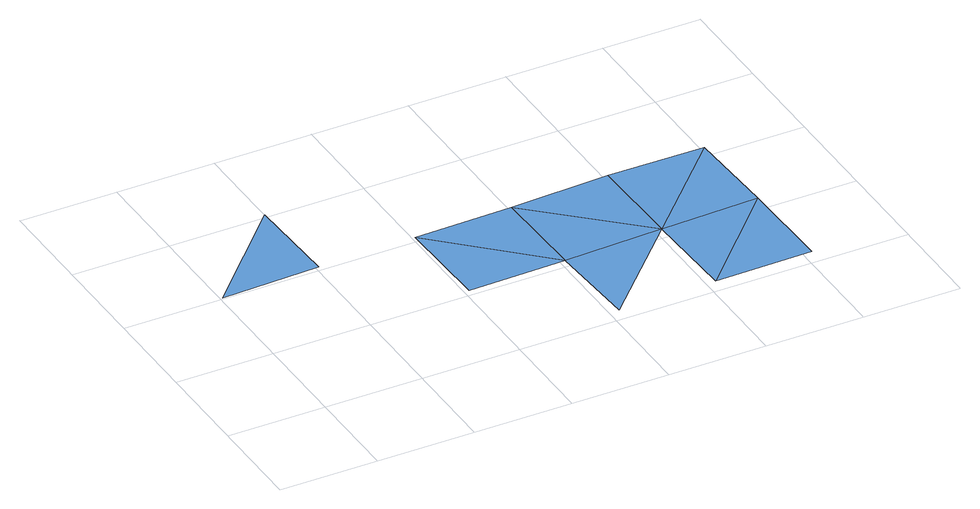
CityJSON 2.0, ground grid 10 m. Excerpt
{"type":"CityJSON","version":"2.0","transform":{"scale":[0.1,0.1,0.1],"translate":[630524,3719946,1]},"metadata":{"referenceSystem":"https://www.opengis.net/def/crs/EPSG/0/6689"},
"CityObjects":{
"waterbody1":{"type":"WaterBody","attributes":{"name":"福岡県津波浸水想定図","class":"1140","function":"2","WaterBodyTsunamiRiskAttribute.description":"1","WaterBodyTsunamiRiskAttribute.rank":"3"},"geometry":[{"type":"MultiSurface","lod":"1","boundaries":[[[0,1,2]],[[3,4,5]]]}]},
"waterbody2":{"type":"WaterBody","attributes":{"name":"福岡県津波浸水想定図","class":"1140","function":"2","WaterBodyTsunamiRiskAttribute.description":"1","WaterBodyTsunamiRiskAttribute.rank":"1"},"geometry":[{"type":"MultiSurface","lod":"1","boundaries":[[[6,7,5]],[[8,6,5]],[[5,4,8]],[[8,4,9]],[[4,10,9]],[[4,11,10]]]}]},
"waterbody3":{"type":"WaterBody","attributes":{"name":"福岡県津波浸水想定図","class":"1140","function":"2","WaterBodyTsunamiRiskAttribute.description":"1","WaterBodyTsunamiRiskAttribute.rank":"2"},"geometry":[{"type":"MultiSurface","lod":"1","boundaries":[[[12,11,4]],[[13,11,12]]]}]}
},
"vertices":[
[101,304,8],[3,202,8],[103,204,9],[307,8,13],[405,110,11],[305,108,9],
[203,206,9],[205,106,9],[303,208,9],[403,210,11],[503,211,10],[505,112,12],
[407,10,12],[507,12,12]
]}
